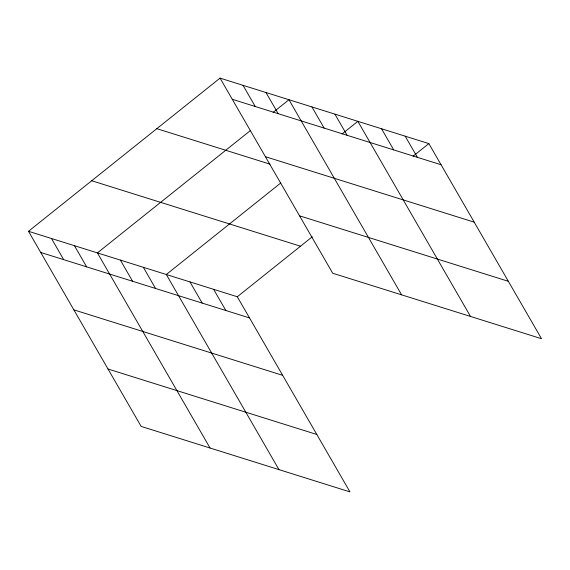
<?xml version="1.0" encoding="UTF-8"?>
<svg xmlns="http://www.w3.org/2000/svg" width="570" height="570" viewBox="0 0 570 570"><rect width="100%" height="100%" fill="white"/><g stroke="black" fill="none" stroke-linecap="round" stroke-linejoin="round"><path stroke-width="0.85" d="M28.5 231.292L237.298 296.763L349.952 491.882L141.146 426.403L28.5 231.292L220.048 78.118L428.854 143.597L541.5 338.708L332.702 273.237L220.048 78.118M250.479 130.494L97.406 252.895L210.052 448.013M273.151 112.361L288.954 99.729L401.601 294.84M280.789 182.963L166.312 274.505L278.958 469.616M342.057 133.971L357.86 121.332L470.507 316.45M237.298 296.763L312.289 236.799M413.051 156.23L428.854 143.597M232.268 99.287L441.073 164.758M265.413 156.693L474.212 222.165M156.835 128.67L270.038 164.16M299.556 215.831L508.362 281.309M91.713 180.747L300.511 246.219M40.719 252.453L249.518 317.932M73.865 309.859L282.663 375.331M108.008 369.004L316.806 434.475M405.184 136.173L417.404 157.341M381.522 128.756L393.742 149.917M334.889 114.135L347.109 135.297M311.925 106.932L324.145 128.093M265.983 92.525L278.203 113.694M243.019 85.322L255.239 106.49M213.636 289.346L225.855 310.507M189.974 281.922L202.193 303.09M143.341 267.302L155.56 288.47M120.37 260.098L132.589 281.267M74.435 245.691L86.654 266.86M51.471 238.495L63.69 259.656"/></g></svg>
